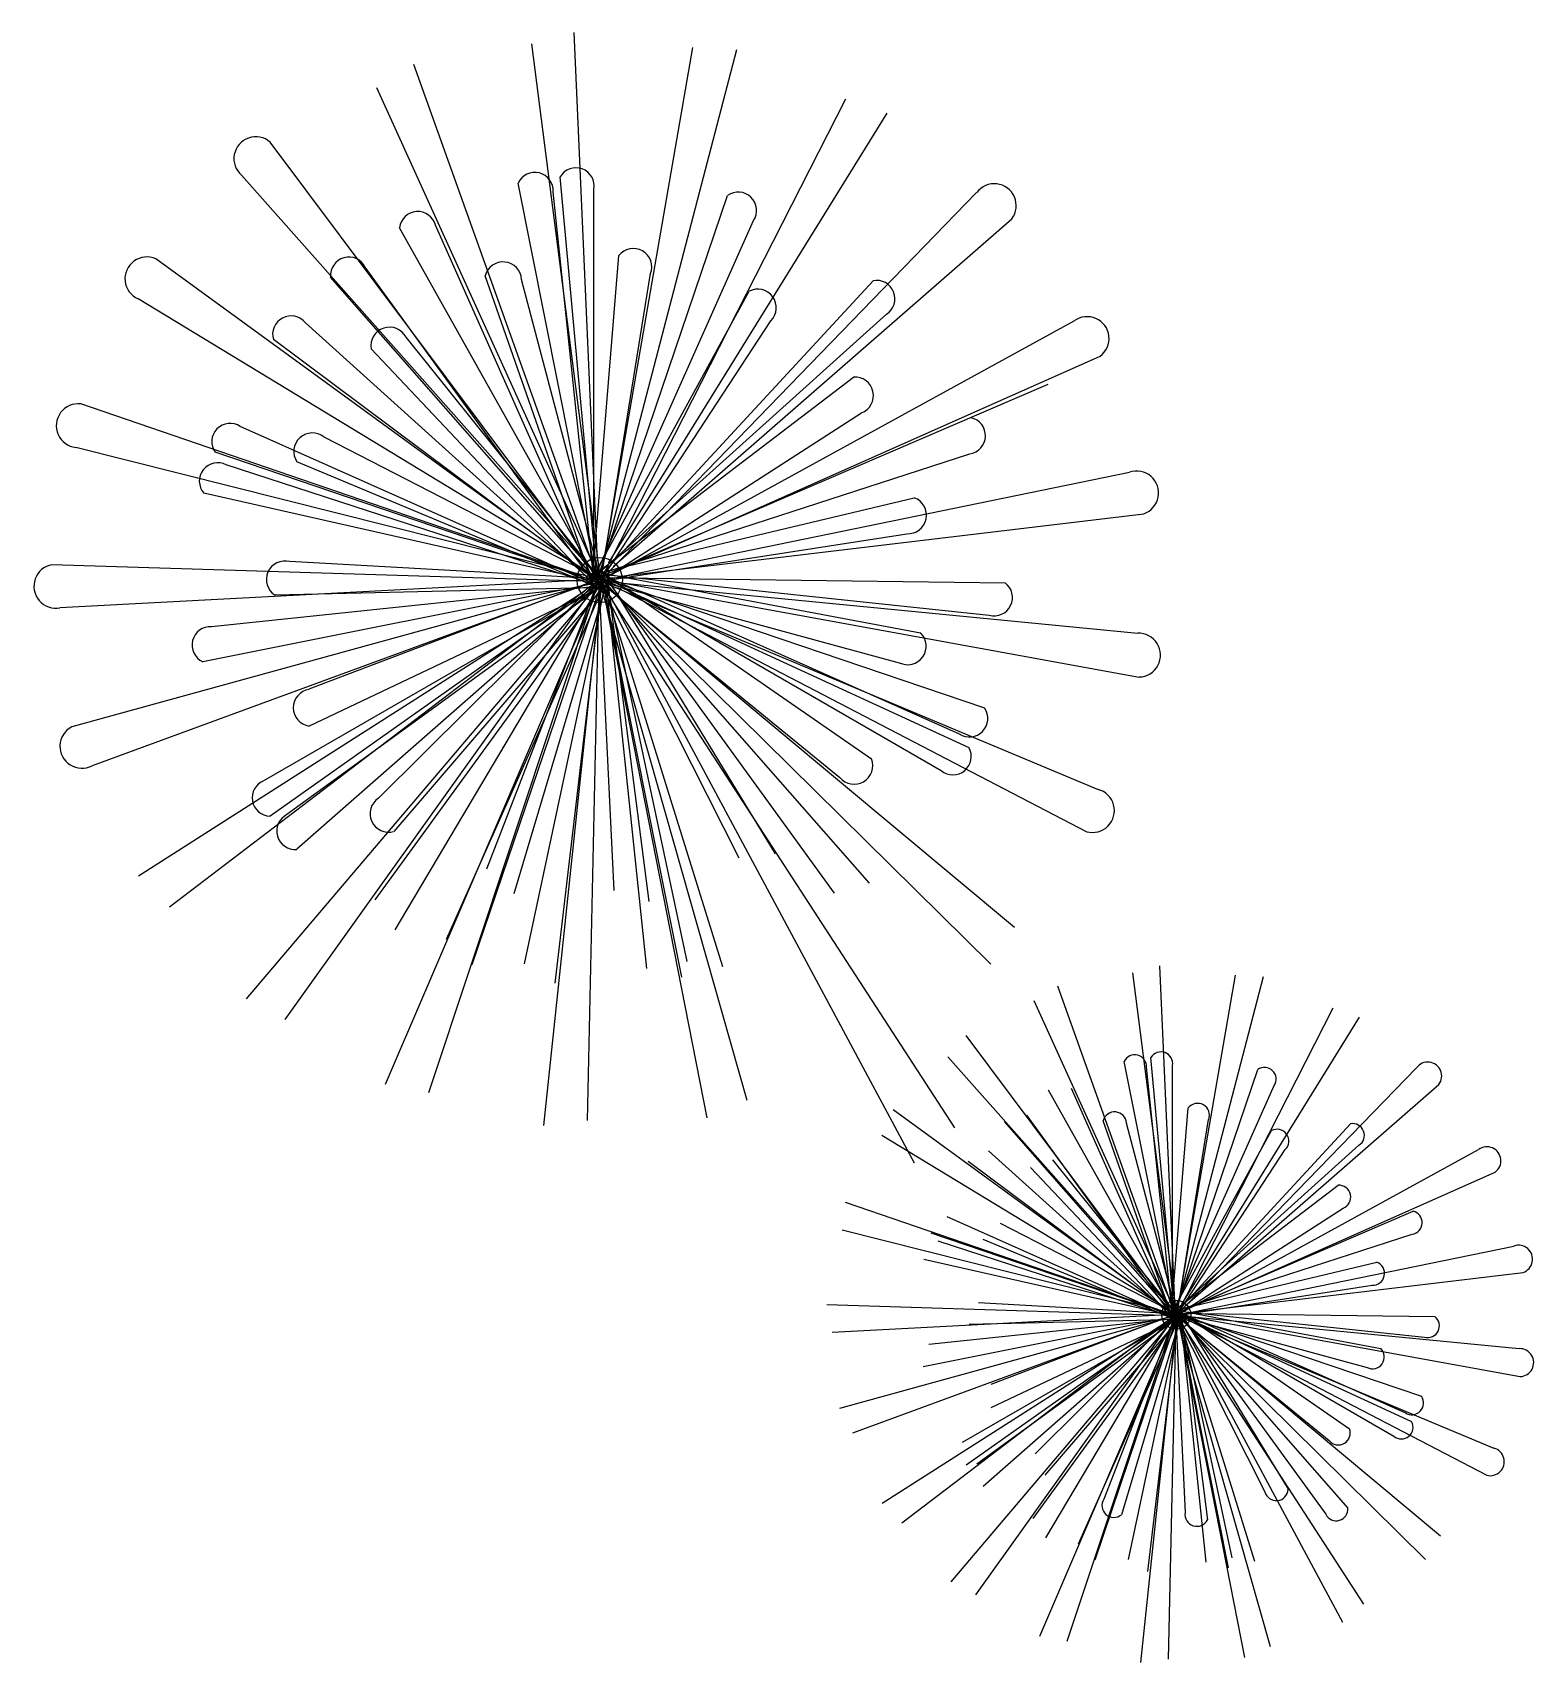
# Model space of a CAD drawing. Header units: millimetres. Extents: x 11966 to 133335, y 1756 to 88592.
# Drawn here: x 104143 to 109455, y 48526 to 54291 of the extents above; entities that cross this region are included whole.
import ezdxf

# ---------------------------------------------------------------- set-up
doc = ezdxf.new("R2010")
doc.units = ezdxf.units.MM

# ---------------------------------------------------------------- blocks, each defined once
blk = doc.blocks.new('A$C41FE03F9')
at = {"color": 114}
for p, q in [((1.9918, 3.8946), (1.9095, 5.7646)), ((2.001, 3.8411), (1.7597, 5.7247)), ((2.0049, 3.8402), (2.3294, 5.7113)), ((1.9726, 3.8892), (1.3427, 5.6518)), ((1.9726, 3.8892), (1.3427, 5.6518)), ((2.0118, 3.894), (2.4844, 5.7052)), ((1.9971, 3.8408), (1.2113, 5.5696)), ((1.9971, 3.8408), (1.2113, 5.5696)), ((2.0083, 3.8382), (2.8699, 5.5306)), ((2.0083, 3.8382), (2.8699, 5.5306)), ((2.0308, 3.8876), (3.0162, 5.479)), ((2.0308, 3.8876), (3.0162, 5.479)), ((1.9557, 3.8784), (0.8343, 5.3771)), ((1.9935, 3.8394), (0.7329, 5.2597)), ((1.9923, 3.8173), (1.8598, 5.2549)), ((1.9935, 3.8165), (1.7114, 5.2324)), ((1.9773, 3.8411), (1.8351, 5.2011)), ((1.9788, 3.8434), (1.9795, 5.2108)), ((1.9886, 3.8214), (2.4523, 5.1886)), ((2.0109, 3.8354), (3.3331, 5.1985)), ((1.9973, 3.8151), (1.2915, 5.0745)), ((1.9743, 3.8334), (1.4188, 5.0829)), ((1.9869, 3.8508), (2.5437, 5.0996)), ((2.047, 3.8759), (3.4577, 5.1062)), ((1.9428, 3.8631), (0.4295, 4.9646)), ((1.9726, 3.8172), (2.067, 4.976)), ((2.0001, 3.8148), (1.0479, 4.9)), ((1.9737, 3.828), (1.1706, 4.9346)), ((1.9794, 3.807), (1.5943, 4.904)), ((2.001, 3.8094), (2.1799, 4.9119)), ((2.0085, 3.8114), (1.7235, 4.8914)), ((1.9706, 3.8293), (2.5282, 4.8495)), ((1.987, 3.8266), (2.9667, 4.887)), ((1.9904, 3.8369), (0.3672, 4.8226)), ((1.9743, 3.8225), (0.9586, 4.738)), ((1.9934, 3.8106), (2.6052, 4.7451)), ((1.9973, 3.8541), (3.014, 4.7685)), ((2.0126, 3.8318), (3.6779, 4.7447)), ((2.0028, 3.8151), (0.8458, 4.6786)), ((2.0145, 3.8162), (1.3148, 4.6869)), ((1.9897, 3.8004), (1.1917, 4.6459)), ((2.0591, 3.8599), (3.7697, 4.6197)), ((1.9737, 3.8411), (2.898, 4.5464)), ((1.9849, 3.8329), (3.5857, 4.5211)), ((1.935, 3.8446), (0.1643, 4.4512)), ((1.935, 3.8446), (0.1643, 4.4512)), ((1.9869, 3.8148), (2.9259, 4.4196)), ((1.9773, 3.8148), (0.7284, 4.3716)), ((2.018, 3.8231), (1.0247, 4.334)), ((1.9882, 3.8337), (0.1466, 4.2971)), ((1.9882, 3.8337), (0.1466, 4.2971)), ((2.0066, 3.8165), (0.6394, 4.2802)), ((2.0082, 3.853), (3.3089, 4.2748)), ((1.9788, 3.8125), (0.6785, 4.2357)), ((2.0018, 3.7986), (0.9289, 4.2464)), ((2.0132, 3.828), (3.8736, 4.2094)), ((2.0078, 3.8173), (0.5996, 4.1355)), ((1.9814, 3.8507), (3.1126, 4.119)), ((2.0659, 3.8411), (3.9245, 4.0629)), ((1.9827, 3.8213), (3.0866, 3.9919)), ((1.933, 3.8247), (0.0621, 3.8824)), ((2.0185, 3.8309), (0.9032, 3.8935)), ((1.987, 3.8299), (0.0906, 3.73)), ((1.9369, 3.8051), (0.1322, 3.3088)), ((1.987, 3.826), (0.2043, 3.1715)), ((1.9882, 3.8222), (0.4776, 2.6714)), ((1.9882, 3.8222), (0.4776, 2.6714)), ((2.0115, 3.8214), (0.5956, 3.5393)), ((2.0115, 3.8214), (0.5956, 3.5393)), ((1.9869, 3.8052), (0.6269, 3.663)), ((1.9869, 3.8052), (0.6269, 3.663)), ((2.0132, 3.8266), (0.8344, 2.993)), ((1.9904, 3.819), (0.8861, 2.274)), ((2.0132, 3.828), (0.9281, 2.8758)), ((2.0157, 3.8381), (0.9714, 3.4417)), ((2.0231, 3.8096), (0.9723, 3.3119)), ((2.0102, 3.8436), (1.2174, 3.0567)), ((2.0286, 3.8205), (1.2711, 2.9385)), ((2.0126, 3.832), (1.2748, 2.5911)), ((1.9935, 3.8166), (1.3937, 2.0147)), ((2.0132, 3.8052), (1.4564, 2.5563)), ((2.0115, 3.8345), (1.5478, 2.4673)), ((2.003, 3.8464), (1.5988, 2.8051)), ((2.0291, 3.8328), (1.6959, 2.7189)), ((2.0177, 3.8084), (1.7327, 2.4711)), ((2.0098, 3.8368), (1.8406, 2.403)), ((1.9971, 3.8151), (1.9551, 1.9165)), ((1.9971, 3.8151), (1.9551, 1.9165)), ((1.9815, 3.8289), (3.0593, 3.5358)), ((1.9835, 3.8364), (2.8489, 3.1302)), ((1.9883, 3.8424), (2.4917, 2.8453)), ((1.9903, 3.8368), (3.4339, 3.8183)), ((1.9922, 3.8563), (3.1348, 3.6413)), ((1.9935, 3.8394), (3.3607, 3.3757)), ((1.9947, 3.84), (3.306, 3.2359)), ((1.9952, 3.8459), (2.0495, 2.7303)), ((2.0001, 3.8411), (2.9523, 2.756)), ((2.0001, 3.8411), (2.9523, 2.756)), ((2.001, 3.8148), (2.5205, 1.9882)), ((2.0044, 3.8571), (2.9608, 3.1959)), ((2.0054, 3.84), (2.4339, 2.4613)), ((2.0059, 3.8132), (3.2547, 1.8913)), ((2.0066, 3.8394), (2.2887, 2.4235)), ((2.0083, 3.8177), (3.4664, 2.601)), ((2.0083, 3.8177), (3.4664, 2.601)), ((2.0109, 3.8205), (3.7629, 3.0878)), ((2.0126, 3.8241), (3.9028, 3.6403)), ((2.0159, 3.8528), (2.6207, 2.8598)), ((2.0177, 3.8475), (3.3775, 3.7038)), ((2.0229, 3.8411), (3.2717, 3.2843)), ((2.0229, 3.8148), (2.165, 2.4548)), ((2.0241, 3.8387), (3.2079, 3.1543)), ((2.0241, 3.8172), (2.3077, 2.4796)), ((2.0246, 3.8442), (2.1732, 2.6911)), ((2.0264, 3.828), (2.8295, 2.7213)), ((2.0264, 3.828), (2.8295, 2.7213)), ((2.0668, 3.8211), (3.9082, 3.4853)), ((1.9465, 3.7875), (0.3682, 2.7813)), ((1.9465, 3.7875), (0.3682, 2.7813)), ((1.9608, 3.7735), (0.7492, 2.3468)), ((1.9973, 3.8018), (0.8128, 3.1187)), ((2.0136, 3.8018), (0.8513, 3.7746)), ((2.0001, 3.8016), (0.8934, 2.9985)), ((2.0082, 3.8029), (1.2039, 2.6971)), ((1.9786, 3.7644), (1.2414, 2.0439)), ((1.9983, 3.7608), (1.8009, 1.8995)), ((1.9983, 3.7608), (1.8009, 1.8995)), ((2.0181, 3.7633), (2.3782, 1.9265)), ((2.0364, 3.7715), (3.1125, 1.7674)), ((2.0514, 3.7847), (3.3836, 2.4699)), ((2.0514, 3.7847), (3.3836, 2.4699)), ((2.0619, 3.8018), (3.7225, 2.938)), ((4.0396, 1.2378), (3.8857, 2.4388)), ((4.0338, 1.272), (3.9813, 2.4641)), ((4.0421, 1.2373), (4.249, 2.4302)), ((4.0465, 1.2716), (4.3478, 2.4263)), ((4.0215, 1.2685), (3.6199, 2.3923)), ((4.0215, 1.2685), (3.6199, 2.3923)), ((4.0371, 1.2377), (3.5361, 2.3399)), ((4.0371, 1.2377), (3.5361, 2.3399)), ((4.0442, 1.236), (4.5936, 2.315)), ((4.0442, 1.236), (4.5936, 2.315)), ((4.0586, 1.2675), (4.6868, 2.2821)), ((4.0586, 1.2675), (4.6868, 2.2821)), ((4.0108, 1.2616), (3.2958, 2.2171)), ((4.0348, 1.2367), (3.2312, 2.1423)), ((4.0341, 1.2227), (3.9496, 2.1392)), ((4.0348, 1.2222), (3.855, 2.1249)), ((4.0245, 1.2379), (3.9338, 2.1049)), ((4.0254, 1.2393), (4.0259, 2.1111)), ((4.0317, 1.2253), (4.3274, 2.0969)), ((4.0459, 1.2342), (4.8889, 2.1033)), ((4.0373, 1.2213), (3.5873, 2.0242)), ((4.0226, 1.233), (3.6685, 2.0296)), ((4.0306, 1.244), (4.3856, 2.0402)), ((4.069, 1.2601), (4.9683, 2.0444)), ((4.0215, 1.2226), (4.0817, 1.9614)), ((4.0025, 1.2519), (3.0377, 1.9542)), ((4.039, 1.2211), (3.4319, 1.9129)), ((4.0222, 1.2295), (3.5102, 1.935)), ((4.0258, 1.2161), (3.7803, 1.9155)), ((4.0444, 1.2189), (3.8627, 1.9074)), ((4.0307, 1.2286), (4.6553, 1.9047)), ((4.0396, 1.2176), (4.1537, 1.9206)), ((4.0329, 1.2352), (2.998, 1.8636)), ((4.0203, 1.2303), (4.3757, 1.8808)), ((4.0226, 1.226), (3.3751, 1.8097)), ((4.0348, 1.2184), (4.4248, 1.8142)), ((4.0373, 1.2462), (4.6854, 1.8291)), ((4.047, 1.232), (5.1087, 1.814)), ((4.0408, 1.2213), (3.3031, 1.7718)), ((4.0324, 1.2119), (3.5236, 1.751)), ((4.0482, 1.222), (3.6022, 1.7771)), ((4.0766, 1.2499), (5.1672, 1.7343)), ((4.0222, 1.2379), (4.6115, 1.6875)), ((3.9976, 1.2401), (2.8686, 1.6268)), ((3.9976, 1.2401), (2.8686, 1.6268)), ((4.0245, 1.2211), (3.2283, 1.5761)), ((4.0306, 1.2211), (4.6293, 1.6067)), ((4.031, 1.2321), (4.8766, 1.5956)), ((4.0315, 1.2331), (2.8573, 1.5286)), ((4.0315, 1.2331), (2.8573, 1.5286)), ((4.0432, 1.2222), (3.1716, 1.5178)), ((4.0505, 1.2264), (3.4172, 1.5521)), ((4.0442, 1.2454), (4.8734, 1.5144)), ((4.0254, 1.2196), (3.1965, 1.4895)), ((4.0401, 1.2107), (3.3561, 1.4963)), ((4.0474, 1.2295), (5.2335, 1.4727)), ((4.0439, 1.2227), (3.1462, 1.4256)), ((4.0271, 1.244), (4.7483, 1.4151)), ((4.0279, 1.2252), (4.7317, 1.334)), ((4.081, 1.2379), (5.2659, 1.3793)), ((4.0507, 1.2313), (3.3397, 1.2713)), ((3.9963, 1.2274), (2.8035, 1.2642)), ((4.0307, 1.2307), (2.8217, 1.167)), ((3.9988, 1.2149), (2.8481, 0.8985)), ((4.0307, 1.2282), (2.8942, 0.811)), ((4.0315, 1.2258), (3.0684, 0.4921)), ((4.0315, 1.2258), (3.0684, 0.4921)), ((4.0463, 1.2253), (3.1436, 1.0455)), ((4.0463, 1.2253), (3.1436, 1.0455)), ((4.0306, 1.2149), (3.1636, 1.1243)), ((4.0306, 1.2149), (3.1636, 1.1243)), ((4.0373, 1.2128), (3.2821, 0.7773)), ((4.0474, 1.2286), (3.2959, 0.6972)), ((4.0477, 1.2128), (3.3066, 1.1954)), ((4.0329, 1.2238), (3.3288, 0.2388)), ((4.039, 1.2127), (3.3335, 0.7007)), ((4.0474, 1.2295), (3.3556, 0.6224)), ((4.049, 1.2359), (3.3832, 0.9832)), ((4.0537, 1.2178), (3.3838, 0.9005)), ((4.0442, 1.2135), (3.5314, 0.5085)), ((4.0455, 1.2394), (3.54, 0.7378)), ((4.0572, 1.2248), (3.5742, 0.6624)), ((4.047, 1.2321), (3.5766, 0.4409)), ((4.0348, 1.2222), (3.6524, 0.0735)), ((4.0474, 1.2149), (3.6924, 0.4187)), ((4.0463, 1.2337), (3.7507, 0.362)), ((4.0409, 1.2412), (3.7832, 0.5773)), ((4.0575, 1.2326), (3.8451, 0.5224)), ((4.0502, 1.217), (3.8685, 0.3644)), ((4.0453, 1.2351), (3.9373, 0.321)), ((4.0371, 1.2213), (4.0103, 0.0109)), ((4.0371, 1.2213), (4.0103, 0.0109)), ((4.0272, 1.2301), (4.7143, 1.0432)), ((4.0284, 1.2349), (4.5802, 0.7846)), ((4.0315, 1.2387), (4.3525, 0.603)), ((4.0328, 1.2351), (4.9531, 1.2233)), ((4.034, 1.2476), (4.7625, 1.1105)), ((4.0348, 1.2368), (4.9065, 0.9411)), ((4.0356, 1.2372), (4.8716, 0.852)), ((4.0359, 1.2409), (4.0705, 0.5297)), ((4.039, 1.2379), (4.6461, 0.546)), ((4.039, 1.2379), (4.6461, 0.546)), ((4.0396, 1.2211), (4.3708, 0.0565)), ((4.0418, 1.248), (4.6515, 0.8265)), ((4.0421, 1.2217), (4.7018, 0.2065)), ((4.0424, 1.2372), (4.3156, 0.3582)), ((4.0432, 1.2368), (4.223, 0.3341)), ((4.0442, 1.2229), (4.9739, 0.4473)), ((4.0442, 1.2229), (4.9739, 0.4473)), ((4.0459, 1.2248), (5.1629, 0.7576)), ((4.047, 1.227), (5.2521, 1.1098)), ((4.0491, 1.2453), (4.4347, 0.6122)), ((4.0502, 1.242), (4.9172, 1.1504)), ((4.0536, 1.2379), (4.8497, 0.8829)), ((4.0536, 1.2211), (4.1442, 0.3541)), ((4.0543, 1.2363), (4.8091, 0.8)), ((4.0543, 1.2227), (4.2351, 0.3698)), ((4.0547, 1.2398), (4.1494, 0.5047)), ((4.0558, 1.2295), (4.5678, 0.5239)), ((4.0558, 1.2295), (4.5678, 0.5239)), ((4.0784, 1.2128), (5.1371, 0.6621)), ((4.0816, 1.2251), (5.2556, 1.011)), ((4.0048, 1.2037), (2.9986, 0.5622)), ((4.0048, 1.2037), (2.9986, 0.5622)), ((4.014, 1.1948), (3.2415, 0.2852)), ((4.0253, 1.1889), (3.5553, 0.092)), ((4.0379, 1.1867), (3.9121, 0)), ((4.0379, 1.1867), (3.9121, 0)), ((4.0505, 1.1883), (4.2801, 0.0172)), ((4.0622, 1.1935), (4.6267, 0.1421)), ((4.0717, 1.2019), (4.9211, 0.3637)), ((4.0717, 1.2019), (4.9211, 0.3637))]:
    blk.add_line(p, q, dxfattribs=at)
for centre, radius in [((2.0001, 3.828), 0.0801), ((4.039, 1.2295), 0.0511)]:
    blk.add_circle(centre, radius, dxfattribs=at)
for centre, radius, start, end in [((0.7835, 5.3185), 0.0775, 49.05714, 229.26824), ((1.7703, 5.2051), 0.0649, 356.44468, 155.09377), ((1.9155, 5.2216), 0.0649, 350.44468, 149.09377), ((2.4896, 5.1355), 0.0649, 326.44468, 125.09377), ((3.3955, 5.1525), 0.0775, 323.34285, 143.55395), ((1.356, 5.0667), 0.0649, 14.44468, 173.09377), ((0.3982, 4.8937), 0.0775, 66.19999, 246.41109), ((1.1125, 4.9057), 0.0649, 26.44468, 185.09377), ((2.1186, 4.9354), 0.0656, 339.07194, 141.74947), ((1.6579, 4.8878), 0.0656, 3.07194, 165.74947), ((2.5588, 4.7914), 0.0656, 315.07194, 117.74947), ((2.9791, 4.8233), 0.0649, 302.44468, 101.09377), ((0.9078, 4.6976), 0.0649, 38.44468, 197.09377), ((3.7239, 4.6823), 0.0775, 306.19999, 126.41109), ((1.2564, 4.657), 0.0656, 27.07194, 189.74947), ((2.9023, 4.4809), 0.0656, 291.07194, 93.74947), ((0.1553, 4.3742), 0.0775, 83.34285, 263.55395), ((0.1553, 4.3742), 0.0775, 83.34285, 263.55395), ((0.6925, 4.3175), 0.0649, 56.44468, 215.09377), ((3.2993, 4.339), 0.0649, 278.44468, 77.09377), ((0.9835, 4.2829), 0.0656, 51.07194, 213.74947), ((0.6485, 4.1782), 0.0649, 62.44468, 221.09377), ((3.8992, 4.1362), 0.0775, 289.05714, 109.26824), ((3.0899, 4.0574), 0.0656, 267.07194, 69.74947), ((0.0762, 3.8062), 0.0775, 100.48571, 280.69681), ((0.8863, 3.8301), 0.0656, 75.07194, 237.74947), ((3.3949, 3.7664), 0.0649, 254.44468, 53.09377), ((0.6229, 3.5982), 0.0649, 86.44468, 245.09377), ((0.6229, 3.5982), 0.0649, 86.44468, 245.09377), ((3.089, 3.5943), 0.0656, 243.07194, 45.74947), ((3.9057, 3.5628), 0.0775, 271.91428, 92.12538), ((0.9817, 3.3769), 0.0656, 99.07194, 261.74947), ((3.3076, 3.3384), 0.0649, 236.44468, 35.09377), ((0.1681, 3.2401), 0.0775, 117.62857, 297.83966), ((3.2492, 3.2044), 0.0649, 230.44468, 29.09377), ((2.8999, 3.1716), 0.0656, 219.07194, 21.74947), ((0.8354, 3.0579), 0.0649, 110.44468, 269.09377), ((1.2532, 3.0017), 0.0656, 123.07194, 285.74947), ((3.7428, 3.0129), 0.0775, 254.77142, 74.98252), ((0.9223, 2.9404), 0.0649, 116.44468, 275.09377), ((3.8925, 2.1075), 0.0414, 356.44468, 155.09377), ((3.9851, 2.118), 0.0414, 350.44468, 149.09377), ((4.3511, 2.0631), 0.0414, 326.44468, 125.09377), ((4.9287, 2.0739), 0.0494, 323.34285, 143.55395), ((4.1146, 1.9355), 0.0419, 339.07194, 141.74947), ((3.8209, 1.9052), 0.0419, 3.07194, 165.74947), ((4.6632, 1.8641), 0.0414, 302.44468, 101.09377), ((4.3952, 1.8437), 0.0419, 315.07194, 117.74947), ((5.1381, 1.7742), 0.0494, 306.19999, 126.41109), ((4.6143, 1.6458), 0.0419, 291.07194, 93.74947), ((4.8674, 1.5553), 0.0414, 278.44468, 77.09377), ((5.2498, 1.426), 0.0494, 289.05714, 109.26824), ((4.7338, 1.3758), 0.0419, 267.07194, 69.74947), ((4.9283, 1.1902), 0.0414, 254.44468, 53.09377), ((4.7333, 1.0805), 0.0419, 243.07194, 45.74947), ((5.2539, 1.0604), 0.0494, 271.91428, 92.12538), ((4.8726, 0.9173), 0.0414, 236.44468, 35.09377), ((4.6127, 0.811), 0.0419, 219.07194, 21.74947), ((4.8354, 0.8319), 0.0414, 230.44468, 29.09377), ((5.1501, 0.7098), 0.0494, 254.77142, 74.98252), ((3.8183, 0.5546), 0.0419, 147.07194, 309.74947), ((4.3929, 0.6139), 0.0419, 195.07194, 357.74947), ((4.1119, 0.5232), 0.0419, 171.07194, 333.74947), ((4.6049, 0.5424), 0.0414, 206.44468, 5.09377), ((4.6049, 0.5424), 0.0414, 206.44468, 5.09377)]:
    blk.add_arc(centre, radius, start, end, dxfattribs=at)

msp = doc.modelspace()

# ---------------------------------------------------------------- block references
at = {"xscale": 1000, "yscale": 1000, "zscale": 1000}
msp.add_blockref('A$C41FE03F9', (104149.4, 48526), dxfattribs=at)

doc.saveas('drawing.dxf')
